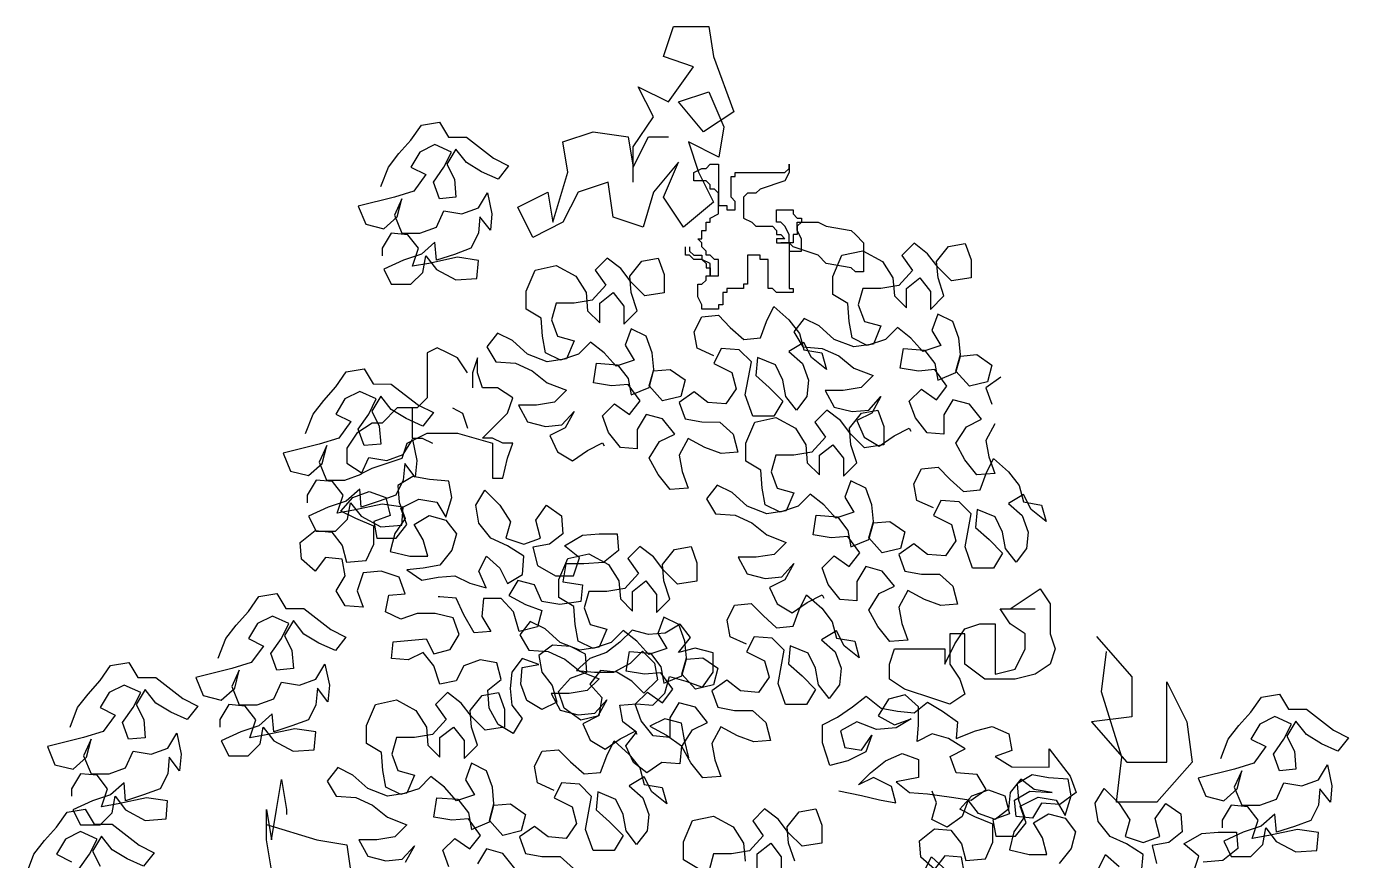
# Model space of a CAD drawing. Header units: millimetres. Extents: x 454 to 24074, y 929 to 15016.
# Drawn here: x 9138 to 10248, y 3326 to 4026 of the extents above; entities that cross this region are included whole.
import ezdxf

# ---------------------------------------------------------------- set-up
doc = ezdxf.new("R2010")
doc.units = ezdxf.units.MM
doc.layers.add('cadblocksdwg.com', color=255, linetype='Continuous')

# ---------------------------------------------------------------- blocks, each defined once
blk = doc.blocks.new('Trees side 018_cad-block.com')
at = {"color": 0}
for p, q in [((501.3, 5689), (481.5, 5669.2)), ((523.5, 5671.7), (501.3, 5689)), ((538.3, 5659.3), (558.1, 5684)), ((558.1, 5684), (585.3, 5688.9)), ((585.3, 5688.9), (595.2, 5661.7)), ((367.8, 5634.7), (382.6, 5669.3)), ((382.6, 5669.3), (417.2, 5676.7)), ((417.2, 5676.7), (449.3, 5659.4)), ((449.3, 5659.4), (466.6, 5632.2)), ((481.5, 5669.2), (498.8, 5644.5)), ((540.8, 5649.4), (523.5, 5671.7)), ((540.8, 5632.1), (538.3, 5659.3)), ((595.2, 5661.7), (595.1, 5632.1)), ((367.7, 5605.1), (367.8, 5634.7)), ((498.8, 5644.5), (476.5, 5619.8)), ((563, 5627.2), (540.8, 5649.4)), ((417.2, 5614.9), (409.7, 5587.8)), ((446.8, 5614.9), (417.2, 5614.9)), ((476.5, 5619.8), (446.8, 5614.9)), ((466.6, 5632.2), (469.1, 5602.5)), ((488.8, 5614.9), (511.1, 5632.1)), ((488.8, 5582.7), (488.8, 5614.9)), ((511.1, 5632.1), (528.4, 5609.9)), ((550.6, 5602.5), (540.8, 5632.1)), ((595.1, 5632.1), (563, 5627.2)), ((392.4, 5590.2), (367.7, 5605.1)), ((394.9, 5560.6), (392.4, 5590.2)), ((469.1, 5602.5), (488.8, 5582.7)), ((528.4, 5609.9), (528.4, 5580.2)), ((528.4, 5580.2), (550.6, 5602.5)), ((409.7, 5587.8), (419.6, 5560.6)), ((540.7, 5572.8), (530.8, 5545.6)), ((565.4, 5560.4), (540.7, 5572.8)), ((320.8, 5565.6), (303.4, 5543.4)), ((345.5, 5553.2), (320.8, 5565.6)), ((370.1, 5531), (345.5, 5553.2)), ((399.8, 5533.4), (394.9, 5560.6)), ((419.6, 5560.6), (446.8, 5553.1)), ((446.8, 5553.1), (434.4, 5523.5)), ((474, 5550.6), (454.2, 5530.9)), ((496.2, 5533.3), (474, 5550.6)), ((575.3, 5533.2), (565.4, 5560.4)), ((303.4, 5543.4), (318.2, 5518.6)), ((402.3, 5518.6), (370.1, 5531)), ((424.5, 5521), (399.8, 5533.4)), ((454.2, 5530.9), (424.5, 5521)), ((515.9, 5511), (496.2, 5533.3)), ((530.8, 5545.6), (545.6, 5520.9)), ((577.7, 5506), (575.3, 5533.2)), ((318.2, 5518.6), (350.4, 5516.1)), ((350.4, 5516.1), (377.5, 5503.8)), ((377.5, 5503.8), (402.2, 5484)), ((434.4, 5523.5), (402.3, 5518.6)), ((478.8, 5483.9), (483.8, 5516)), ((483.8, 5516), (518.4, 5513.5)), ((545.6, 5520.9), (515.9, 5511)), ((518.4, 5513.5), (535.7, 5491.3)), ((570.3, 5478.9), (577.7, 5506)), ((570.3, 5476.4), (577.7, 5503.6)), ((577.7, 5503.6), (604.9, 5506)), ((604.9, 5506), (629.6, 5488.7)), ((402.2, 5484), (434.3, 5471.6)), ((508.5, 5478.9), (478.8, 5483.9)), ((535.7, 5481.4), (508.5, 5478.9)), ((535.7, 5491.3), (540.6, 5464.1)), ((555.4, 5454.2), (535.7, 5481.4)), ((629.6, 5488.7), (622.2, 5461.5)), ((434.3, 5471.6), (414.6, 5451.8)), ((540.6, 5464.1), (570.3, 5476.4)), ((592.5, 5454.1), (570.3, 5478.9)), ((622.2, 5461.5), (592.5, 5454.1)), ((644.4, 5468.9), (619.7, 5451.6)), ((384.9, 5446.9), (355.2, 5446.9)), ((355.2, 5446.9), (370, 5419.7)), ((414.6, 5451.8), (384.9, 5446.9)), ((493.6, 5429.5), (513.4, 5449.3)), ((513.4, 5449.3), (538.1, 5431.9)), ((538.1, 5431.9), (555.4, 5454.2)), ((619.7, 5451.6), (629.5, 5424.5)), ((370, 5419.7), (399.7, 5412.3)), ((426.9, 5414.8), (446.7, 5437)), ((446.7, 5437), (431.8, 5409.8)), ((503.5, 5402.3), (493.6, 5429.5)), ((565.3, 5431.9), (550.4, 5407.2)), ((592.5, 5424.5), (565.3, 5431.9)), ((612.2, 5399.8), (592.5, 5424.5)), ((399.7, 5412.3), (426.9, 5414.8)), ((431.8, 5409.8), (407.1, 5397.5)), ((407.1, 5397.5), (419.4, 5370.3)), ((523.2, 5377.6), (503.5, 5402.3)), ((550.4, 5407.2), (550.4, 5375.1)), ((587.5, 5387.4), (612.2, 5399.8)), ((444.1, 5355.4), (468.9, 5372.7)), ((468.9, 5372.7), (493.6, 5385)), ((493.6, 5385), (496, 5380.1)), ((550.4, 5375.1), (523.2, 5377.6)), ((570.2, 5360.3), (587.5, 5387.4)), ((634.4, 5392.3), (619.6, 5365.1)), ((419.4, 5370.3), (444.1, 5355.4)), ((585, 5333.1), (570.2, 5360.3)), ((619.6, 5365.1), (624.5, 5338)), ((604.7, 5308.3), (585, 5333.1)), ((624.5, 5338), (634.4, 5310.8)), ((634.4, 5310.8), (604.7, 5308.3))]:
    blk.add_line(p, q, dxfattribs=at)
for points in [[(39.5, 5789.6), (39.5, 5847.4), (72.5, 5896.9), (47.7, 5946.4), (97.3, 5921.7), (138.7, 5979.4), (89.1, 5995.9), (105.6, 6045.5), (163.5, 6045.5), (171.7, 5995.9), (204.8, 5905.2), (155.2, 5872.2), (113.9, 5921.7), (163.5, 5938.2), (188.3, 5880.4), (180, 5830.9), (130.4, 5855.6), (146.9, 5806.1), (171.7, 5756.6), (122.1, 5715.4), (89.1, 5764.9), (113.9, 5822.6), (72.5, 5773.1), (56, 5715.4), (6.4, 5731.9), (-1.9, 5789.6), (-51.4, 5773.1), (-76.2, 5723.6), (-125.8, 5698.8), (-150.6, 5748.4), (-101, 5773.1), (-92.8, 5723.6), (-68, 5806.1), (-76.2, 5855.6), (-26.6, 5872.2), (31.2, 5863.9), (39.5, 5814.4), (64.3, 5863.9), (97.3, 5863.9)], [(-375.8, 5782.2), (-363.4, 5814.4), (-346.1, 5836.6), (-326.3, 5858.8), (-309, 5883.5), (-279.3, 5888.4), (-264.5, 5863.7), (-234.9, 5863.7), (-190.4, 5829), (-165.7, 5816.6), (-183, 5794.4), (-210.2, 5806.8), (-234.9, 5821.7), (-252.2, 5843.9), (-267, 5819.2), (-254.7, 5794.5), (-252.2, 5764.8), (-279.4, 5762.4), (-289.3, 5789.6), (-272, 5814.3), (-259.6, 5839), (-286.8, 5851.4), (-311.5, 5839), (-326.3, 5814.3), (-301.6, 5801.9), (-321.4, 5774.8), (-353.6, 5764.9), (-412.9, 5750.1), (-400.6, 5720.5), (-370.9, 5713), (-348.7, 5732.8), (-341.2, 5762.4), (-353.6, 5735.3), (-341.3, 5705.6), (-311.6, 5705.6), (-284.4, 5715.4), (-272, 5742.6), (-242.4, 5737.6), (-215.2, 5747.5), (-200.3, 5772.2), (-193, 5737.6), (-195.5, 5710.4), (-212.7, 5732.7), (-215.2, 5705.5), (-227.6, 5680.8), (-254.8, 5670.9), (-284.5, 5661.1), (-286.9, 5690.7), (-309.2, 5671), (-338.8, 5661.1), (-371, 5646.3), (-358.6, 5621.6), (-326.5, 5621.6), (-306.7, 5641.3), (-301.8, 5668.5), (-284.5, 5646.2), (-252.4, 5628.9), (-217.8, 5631.4), (-215.3, 5661), (-249.9, 5666), (-296.8, 5656.1), (-324, 5651.2), (-314.1, 5680.9), (-331.4, 5703.1), (-358.6, 5705.6), (-373.4, 5680.9), (-373.4, 5668.6)], [(132.1, 5683), (132.1, 5676.2), (138.9, 5669.4), (152.5, 5669.4), (152.5, 5662.6), (159.4, 5655.8), (159.4, 5648.9), (166.2, 5648.9), (166.2, 5635.3), (179.8, 5635.3), (179.8, 5662.6), (173, 5662.6), (166.2, 5669.4), (159.4, 5669.4), (159.4, 5676.2), (152.5, 5683), (152.5, 5689.8), (145.7, 5696.6), (152.5, 5696.6), (152.5, 5710.2), (159.4, 5710.2), (159.4, 5723.8), (166.2, 5723.8), (166.2, 5730.6), (179.8, 5737.4), (179.8, 5771.5), (173, 5778.3), (166.2, 5778.3), (166.2, 5785.1), (159.4, 5791.9), (138.9, 5791.9), (138.9, 5805.5), (152.5, 5812.3), (159.4, 5812.3), (166.2, 5819.1), (179.8, 5819.1), (179.8, 5751), (193.4, 5751), (193.4, 5744.2), (207.1, 5744.2), (207.1, 5757.8), (200.3, 5764.7), (200.3, 5798.7), (207.1, 5798.7), (207.1, 5805.5), (288.9, 5805.5), (295.7, 5812.3), (295.7, 5819.1), (295.7, 5805.5), (288.9, 5791.9), (248, 5778.3), (241.2, 5771.5), (227.5, 5771.5), (220.7, 5764.7), (220.7, 5730.6), (234.3, 5723.8), (241.2, 5717), (268.4, 5717), (275.2, 5710.2), (275.2, 5703.4), (282.1, 5703.4), (288.9, 5696.6), (275.2, 5696.6), (275.2, 5689.8), (295.7, 5689.8), (295.7, 5703.4), (288.9, 5717), (282.1, 5723.8), (275.2, 5723.8), (275.2, 5744.2), (302.5, 5744.2), (302.5, 5737.4), (309.3, 5730.6), (316.1, 5730.6), (316.1, 5723.8), (309.3, 5717), (309.3, 5703.4), (302.5, 5703.4), (302.5, 5689.8), (282.1, 5689.8), (295.7, 5689.8), (295.7, 5676.2), (316.1, 5676.2), (316.1, 5696.6), (309.3, 5710.2), (309.3, 5723.8), (343.4, 5723.8), (357, 5717), (397.9, 5710.2), (404.8, 5703.4), (418.4, 5689.8), (418.4, 5642.1), (404.8, 5642.1), (397.9, 5648.9), (357, 5655.8), (343.4, 5669.4), (302.5, 5683), (295.7, 5689.8), (295.7, 5614.9), (302.5, 5614.9), (302.5, 5608.1), (275.2, 5608.1), (268.4, 5614.9), (261.6, 5614.9), (261.6, 5662.6), (248, 5662.6), (248, 5669.4), (227.5, 5669.4), (227.5, 5621.7), (220.7, 5621.7), (220.7, 5614.9), (193.4, 5614.9), (193.4, 5608.1), (186.6, 5608.1), (186.6, 5587.7), (179.8, 5587.7), (179.8, 5580.9), (152.5, 5580.9), (152.5, 5587.7), (145.7, 5601.3), (145.7, 5621.7), (152.5, 5621.7), (159.4, 5628.5), (159.4, 5635.3), (166.2, 5635.3), (166.2, 5655.8), (152.5, 5662.6), (138.9, 5662.6), (132.1, 5669.4), (125.3, 5669.4), (125.3, 5683)], [(171.9, 5504), (144.7, 5516.4), (139.8, 5543.5), (152.2, 5568.2), (179.4, 5570.7), (199.1, 5550.9), (221.4, 5531.1), (248.6, 5533.6), (258.5, 5560.7), (270.8, 5585.4), (295.5, 5563.2), (312.8, 5540.9), (320.2, 5513.7), (349.9, 5508.8), (357.2, 5481.6), (332.5, 5501.4), (320.2, 5526.1), (295.5, 5511.3), (317.7, 5491.5), (327.6, 5464.3), (325.1, 5437.1), (307.8, 5414.9), (290.5, 5437.1), (285.6, 5464.3), (273.2, 5489.1), (243.6, 5501.4), (241.1, 5471.8), (263.3, 5452), (285.5, 5429.7), (270.7, 5405), (236.1, 5405.1), (223.8, 5439.7), (233.7, 5494), (213.9, 5513.8), (184.3, 5516.3), (171.9, 5491.6), (201.5, 5476.8), (208.9, 5449.6), (191.6, 5424.9), (162, 5427.4), (139.7, 5444.7), (115, 5427.4), (124.9, 5400.2), (152.1, 5395.3), (181.7, 5395.2), (203.9, 5375.4), (211.3, 5345.8), (184.1, 5343.3), (157, 5353.2), (129.8, 5368.1), (114.9, 5340.9), (119.8, 5313.7), (129.7, 5286.5), (100.1, 5284.1), (80.3, 5308.8), (65.5, 5336), (82.8, 5363.2), (107.6, 5375.5), (87.8, 5400.3), (60.6, 5407.7), (45.8, 5383), (45.7, 5350.9), (18.6, 5353.4), (-1.2, 5378.1), (-11, 5405.3), (8.7, 5425), (33.4, 5407.7), (50.8, 5429.9), (31, 5457.1), (3.8, 5454.7), (-25.8, 5459.7), (-20.8, 5491.8), (13.7, 5489.3), (31, 5467), (35.9, 5439.8), (65.6, 5452.2), (73, 5479.3), (100.2, 5481.8), (124.9, 5464.5), (117.5, 5437.3), (87.8, 5429.9), (65.6, 5454.6), (73.1, 5481.8), (70.6, 5509), (60.7, 5536.2), (36, 5548.6), (26.1, 5521.4), (40.9, 5496.7), (11.3, 5486.8), (-8.5, 5509.1), (-30.7, 5526.4), (-50.5, 5506.6), (-80.2, 5496.8), (-104.9, 5509.2), (-109.8, 5536.4), (-112.2, 5566), (-136.9, 5580.9), (-136.9, 5610.5), (-122, 5645.1), (-87.4, 5652.5), (-55.3, 5635.2), (-38, 5608), (-35.6, 5578.3), (-15.8, 5558.5), (-15.8, 5590.6), (6.4, 5607.9), (23.7, 5585.7), (23.7, 5556), (46, 5578.2), (36.1, 5607.9), (33.7, 5635.1), (53.4, 5659.8), (80.6, 5664.7), (90.5, 5637.5), (90.5, 5607.8), (58.3, 5602.9), (36.1, 5625.2), (18.8, 5647.4), (-3.4, 5664.8), (-23.2, 5645), (-5.9, 5620.3), (-28.2, 5595.6), (-57.8, 5590.7), (-87.5, 5590.7), (-94.9, 5563.5), (-85.1, 5536.3), (-57.9, 5528.9), (-70.3, 5499.3), (-102.4, 5494.3), (-134.5, 5506.7), (-159.2, 5529), (-183.9, 5541.4), (-201.2, 5519.1), (-186.4, 5494.4), (-154.3, 5491.9), (-127.1, 5479.5), (-102.4, 5459.7), (-70.3, 5447.4), (-90.1, 5427.6), (-119.8, 5422.7), (-149.4, 5422.7), (-134.6, 5395.5), (-105, 5388.1), (-77.8, 5390.5), (-58, 5412.7), (-72.8, 5385.6), (-97.6, 5373.2), (-85.2, 5346), (-60.5, 5331.2), (-35.8, 5348.5), (-11.1, 5360.8), (-8.6, 5355.9)], [(-233.3, 5476), (-249.8, 5500.8), (-266.3, 5509), (-282.9, 5517.3), (-299.4, 5509), (-299.4, 5434.8), (-315.9, 5418.3), (-349, 5418.3), (-373.8, 5393.5), (-390.3, 5393.5), (-415.1, 5377), (-431.6, 5352.2), (-431.6, 5327.5), (-406.8, 5311), (-390.3, 5319.2), (-340.7, 5335.7), (-332.5, 5360.5), (-315.9, 5368.7), (-299.4, 5377), (-249.8, 5377), (-192, 5360.5), (-192, 5302.7), (-175.4, 5302.7), (-167.2, 5335.7), (-158.9, 5360.5), (-175.4, 5360.5), (-192, 5368.7), (-208.5, 5368.7), (-192, 5385.2), (-167.2, 5410), (-158.9, 5434.8), (-183.7, 5451.3), (-208.5, 5451.3), (-216.7, 5476), (-216.7, 5500.8), (-225, 5476), (-225, 5451.3)], [(-499.5, 5376.3), (-487.1, 5408.4), (-469.8, 5430.7), (-450, 5452.9), (-432.7, 5477.6), (-403, 5482.5), (-388.2, 5457.8), (-358.6, 5457.7), (-314.1, 5423.1), (-289.4, 5410.7), (-306.7, 5388.5), (-333.9, 5400.9), (-358.6, 5415.7), (-375.9, 5438), (-390.7, 5413.3), (-378.4, 5388.6), (-375.9, 5358.9), (-403.1, 5356.5), (-413, 5383.7), (-395.7, 5408.4), (-383.3, 5433.1), (-410.5, 5445.4), (-435.2, 5433.1), (-450, 5408.4), (-425.3, 5396), (-445.1, 5368.9), (-477.3, 5359), (-536.6, 5344.2), (-524.3, 5314.6), (-494.6, 5307.1), (-472.4, 5326.9), (-464.9, 5356.5), (-477.3, 5329.4), (-465, 5299.7), (-435.3, 5299.7), (-408.1, 5309.5), (-395.7, 5336.7), (-366.1, 5331.7), (-338.9, 5341.6), (-324, 5366.3), (-316.7, 5331.7), (-319.2, 5304.5), (-336.4, 5326.8), (-338.9, 5299.6), (-351.3, 5274.9), (-378.5, 5265), (-408.2, 5255.2), (-410.6, 5284.8), (-432.9, 5265.1), (-462.5, 5255.2), (-494.7, 5240.4), (-482.3, 5215.7), (-450.2, 5215.6), (-430.4, 5235.4), (-425.5, 5262.6), (-408.2, 5240.3), (-376.1, 5223), (-341.5, 5225.4), (-339, 5255.1), (-373.6, 5260.1), (-420.5, 5250.2), (-447.7, 5245.3), (-437.8, 5274.9), (-455.1, 5297.2), (-482.3, 5299.7), (-497.1, 5275), (-497.1, 5262.6)], [(-324.2, 5418.3), (-324.2, 5368.7), (-307.7, 5368.7), (-291.1, 5360.5)], [(-258.1, 5418.3), (-241.5, 5410), (-233.3, 5385.2)], [(533.3, 5254.1), (506.2, 5266.4), (501.2, 5293.6), (513.6, 5318.3), (540.8, 5320.8), (560.6, 5301), (582.8, 5281.2), (610, 5283.6), (619.9, 5310.8), (632.3, 5335.5), (656.9, 5313.3), (674.2, 5291), (681.6, 5263.8), (711.3, 5258.8), (718.7, 5231.6), (694, 5251.4), (681.6, 5276.2), (656.9, 5261.4), (679.1, 5241.6), (689, 5214.4), (686.5, 5187.2), (669.2, 5165), (651.9, 5187.2), (647, 5214.4), (634.6, 5239.1), (605, 5251.5), (602.5, 5221.9), (624.7, 5202.1), (646.9, 5179.8), (632.1, 5155.1), (597.5, 5155.1), (585.2, 5189.8), (595.1, 5244.1), (575.4, 5263.9), (545.7, 5266.4), (533.3, 5241.7), (563, 5226.8), (570.3, 5199.7), (553, 5175), (523.4, 5177.5), (501.2, 5194.8), (476.4, 5177.5), (486.3, 5150.3), (513.5, 5145.3), (543.1, 5145.3), (565.3, 5125.5), (572.7, 5095.9), (545.5, 5093.4), (518.4, 5103.3), (491.2, 5118.2), (476.3, 5091), (481.3, 5063.8), (491.1, 5036.6), (461.5, 5034.2), (441.7, 5058.9), (426.9, 5086.1), (444.2, 5113.3), (469, 5125.6), (449.2, 5150.3), (422, 5157.8), (407.2, 5133.1), (407.2, 5101), (380, 5103.5), (360.2, 5128.2), (350.4, 5155.4), (370.2, 5175.1), (394.9, 5157.8), (412.2, 5180), (392.4, 5207.2), (365.2, 5204.8), (335.6, 5209.8), (340.6, 5241.9), (375.2, 5239.4), (392.4, 5217.1), (397.4, 5189.9), (427, 5202.3), (434.5, 5229.4), (461.6, 5231.9), (486.3, 5214.6), (478.9, 5187.4), (449.2, 5180), (427, 5204.7), (434.5, 5231.9), (432, 5259.1), (422.2, 5286.3), (397.5, 5298.7), (387.5, 5271.5), (402.3, 5246.8), (372.7, 5236.9), (352.9, 5259.2), (330.7, 5276.5), (310.9, 5256.7), (281.3, 5246.9), (256.6, 5259.3), (251.6, 5286.4), (249.2, 5316.1), (224.5, 5330.9), (224.5, 5360.6), (239.4, 5395.2), (274, 5402.6), (306.1, 5385.2), (323.4, 5358), (325.8, 5328.4), (345.6, 5308.6), (345.6, 5340.7), (367.9, 5358), (385.1, 5335.7), (385.1, 5306.1), (407.4, 5328.3), (397.5, 5358), (395.1, 5385.2), (414.9, 5409.9), (442, 5414.8), (451.9, 5387.6), (451.9, 5357.9), (419.7, 5353), (397.5, 5375.3), (380.2, 5397.5), (358, 5414.8), (338.2, 5395.1), (355.5, 5370.4), (333.2, 5345.7), (303.6, 5340.8), (273.9, 5340.8), (266.5, 5313.6), (276.4, 5286.4), (303.5, 5279), (291.1, 5249.3), (259, 5244.4), (226.9, 5256.8), (202.2, 5279.1), (177.5, 5291.5), (160.2, 5269.2), (175, 5244.5), (207.1, 5242), (234.3, 5229.6), (259, 5209.8), (291.1, 5197.4), (271.3, 5177.7), (241.7, 5172.8), (212, 5172.8), (226.8, 5145.6), (256.4, 5138.2), (283.6, 5140.6), (303.4, 5162.8), (288.6, 5135.7), (263.8, 5123.3), (276.2, 5096.1), (300.9, 5081.3), (325.6, 5098.6), (350.3, 5110.9), (352.8, 5105.9)], [(131.1, 4843.1), (123.7, 4872.7), (118.8, 4899.9), (91.6, 4907.4), (66.9, 4895), (94, 4880.2), (118.7, 4862.9), (116.2, 4833.2), (86.6, 4835.7), (61.9, 4818.4), (39.6, 4835.7), (27.3, 4862.9), (44.6, 4885.2), (22.4, 4902.5), (17.5, 4929.7), (44.7, 4932.1), (71.8, 4929.6), (91.6, 4949.4), (99.1, 4976.6), (126.2, 4969.1), (153.4, 4959.2), (170.7, 4983.9), (170.8, 5016), (141.1, 5023.5), (113.9, 5016.1), (133.7, 5040.8), (116.4, 5063), (91.7, 5048.2), (64.5, 5045.8), (37.4, 5053.2), (17.6, 5033.5), (-4.7, 5016.2), (-31.9, 5006.3), (-54.1, 4986.6), (-24.5, 4984.1), (7.6, 4984), (34.8, 4998.9), (54.6, 5018.6), (74.4, 4998.8), (79.3, 4971.6), (57, 4949.4), (37.3, 4969.2), (12.6, 4984), (-14.6, 4986.5), (-31.9, 4964.3), (-12.2, 4942.1), (-17.1, 4912.4), (-46.8, 4905), (-74, 4924.8), (-83.8, 4952), (-64, 4974.2), (-36.8, 4984.1), (-39.3, 5013.7), (-64, 5026.1), (-93.6, 5028.6), (-115.9, 5011.3), (-111, 4984.2), (-93.7, 4961.9), (-86.3, 4934.7), (-111, 4922.4), (-135.7, 4937.2), (-145.6, 4964.4), (-143.1, 4991.6), (-115.9, 4996.5), (-143.1, 5006.4), (-160.4, 4984.2), (-162.9, 4957), (-160.5, 4929.8), (-143.2, 4907.6), (-158, 4882.9), (-182.7, 4897.7), (-197.5, 4924.9), (-200, 4954.6), (-177.7, 4971.9), (-185.1, 4999.1), (-212.3, 5004), (-239.5, 4994.2), (-251.8, 4969.5), (-279, 4964.5), (-288.9, 4994.2), (-306.2, 5016.5), (-330.9, 5004.1), (-358.1, 5006.6), (-355.6, 5033.8), (-301.2, 5038.7), (-288.9, 5014), (-261.7, 5021.4), (-246.8, 5046.1), (-256.7, 5073.3), (-286.3, 5080.7), (-316, 5080.7), (-343.2, 5070.9), (-367.9, 5083.2), (-362.9, 5110.4), (-335.7, 5112.9), (-345.6, 5140.1), (-375.2, 5150), (-404.9, 5147.5), (-414.8, 5117.9), (-405, 5090.7), (-434.6, 5093.2), (-449.4, 5117.9), (-434.6, 5142.6), (-439.5, 5169.8), (-466.7, 5172.3), (-484, 5150.1), (-506.2, 5169.9), (-508.6, 5197), (-483.9, 5216.8), (-456.7, 5214.3), (-439.5, 5192), (-432.1, 5164.9), (-399.9, 5167.3), (-387.6, 5194.5), (-387.5, 5224.1), (-417.2, 5236.5), (-441.9, 5248.9), (-422.1, 5271.1), (-394.9, 5281), (-367.7, 5271.1), (-360.3, 5241.4), (-387.5, 5231.5), (-382.6, 5204.3), (-350.5, 5204.3), (-333.2, 5226.5), (-343, 5253.7), (-313.4, 5268.5), (-283.7, 5263.6), (-268.9, 5238.8), (-259, 5271), (-263.9, 5298.1), (-296, 5300.6), (-323.2, 5305.6), (-347.9, 5290.8), (-345.5, 5263.6), (-335.6, 5236.4), (-352.9, 5211.7), (-360.4, 5182.1), (-328.3, 5174.6), (-298.6, 5174.6), (-306, 5201.8), (-320.8, 5226.5), (-296.1, 5241.3), (-268.9, 5233.9), (-251.6, 5211.6), (-259.1, 5184.5), (-278.9, 5159.8), (-306, 5154.9), (-333.2, 5152.4), (-308.5, 5135.1), (-281.3, 5140), (-254.2, 5142.4), (-229.5, 5130.1), (-202.3, 5122.6), (-214.6, 5149.8), (-202.2, 5174.5), (-180, 5154.7), (-167.7, 5130), (-143, 5144.8), (-140.5, 5174.5), (-167.6, 5191.8), (-194.8, 5204.2), (-214.5, 5228.9), (-219.5, 5258.6), (-204.6, 5283.3), (-179.9, 5258.5), (-162.6, 5231.3), (-170.1, 5204.2), (-140.4, 5194.2), (-113.2, 5204.1), (-120.6, 5233.8), (-103.3, 5258.5), (-78.6, 5241.1), (-76.2, 5211.5), (-98.4, 5194.2), (-125.6, 5189.3), (-118.2, 5159.6), (-88.6, 5142.3), (-58.9, 5142.3), (-49, 5171.9), (-73.7, 5191.7), (-44, 5209), (-16.9, 5211.4), (12.8, 5211.4), (15.2, 5184.2), (-9.5, 5164.5), (-41.6, 5162), (-71.3, 5162), (-76.2, 5132.4), (-44.1, 5127.4), (-46.6, 5100.2), (-81.2, 5095.3), (-110.9, 5100.3), (-123.2, 5127.5), (-150.4, 5134.9), (-165.2, 5110.2), (-138.1, 5095.4), (-110.9, 5085.5), (-118.3, 5058.3), (-148, 5050.9), (-157.8, 5083), (-177.6, 5105.3), (-207.2, 5105.3), (-209.7, 5075.7), (-194.9, 5051), (-222.1, 5048.5), (-239.4, 5078.2), (-251.7, 5105.4), (-278.9, 5107.9), (-281.4, 5107.9)], [(225.7, 5029.9), (198.6, 5042.3), (193.7, 5069.5), (206, 5094.2), (233.2, 5096.7), (253, 5076.9), (275.2, 5057.1), (302.4, 5059.5), (312.3, 5086.7), (324.7, 5111.4), (349.4, 5089.1), (366.6, 5066.9), (374, 5039.7), (403.7, 5034.7), (411.1, 5007.5), (386.4, 5027.3), (374, 5052.1), (349.3, 5037.2), (371.5, 5017.5), (381.4, 4990.3), (378.9, 4963.1), (361.6, 4940.9), (344.3, 4963.1), (339.4, 4990.3), (327.1, 5015), (297.4, 5027.4), (294.9, 4997.8), (317.1, 4978), (339.4, 4955.7), (324.5, 4931), (289.9, 4931), (277.6, 4965.6), (287.5, 5020), (267.8, 5039.8), (238.1, 5042.3), (225.7, 5017.6), (255.4, 5002.7), (262.8, 4975.5), (245.4, 4950.8), (215.8, 4953.3), (193.6, 4970.7), (168.8, 4953.4), (178.7, 4926.2), (205.9, 4921.2), (235.5, 4921.2), (257.8, 4901.4), (265.1, 4871.8), (238, 4869.3), (210.8, 4879.2), (183.6, 4894.1), (168.8, 4866.9), (173.7, 4839.7), (183.5, 4812.5), (153.9, 4810.1), (134.1, 4834.8), (119.3, 4862), (136.7, 4889.2), (161.4, 4901.5), (141.6, 4926.2), (114.5, 4933.7), (99.6, 4909), (99.6, 4876.8), (72.4, 4879.3), (52.6, 4904.1), (42.8, 4931.3), (62.6, 4951), (87.3, 4933.7), (104.6, 4955.9), (84.8, 4983.1), (57.7, 4980.7), (28, 4985.6), (33, 5017.8), (67.6, 5015.3), (84.9, 4993), (89.8, 4965.8), (119.4, 4978.1), (126.9, 5005.3), (154.1, 5007.8), (178.8, 4990.4), (171.3, 4963.3), (141.7, 4955.9), (119.4, 4980.6), (126.9, 5007.8), (124.4, 5035), (114.6, 5062.2), (89.9, 5074.6), (80, 5047.4), (94.8, 5022.7), (65.1, 5012.8), (45.4, 5035.1), (23.1, 5052.4), (3.3, 5032.6), (-26.3, 5022.8), (-51, 5035.1), (-55.9, 5062.3), (-58.4, 5092), (-83.1, 5106.8), (-83.1, 5136.5), (-68.2, 5171.1), (-33.6, 5178.5), (-1.5, 5161.1), (15.8, 5133.9), (18.2, 5104.3), (38, 5084.5), (38, 5116.6), (60.3, 5133.9), (77.5, 5111.6), (77.5, 5082), (99.8, 5104.2), (89.9, 5133.9), (87.5, 5161), (107.3, 5185.7), (134.5, 5190.7), (144.3, 5163.5), (144.3, 5133.8), (112.2, 5128.9), (89.9, 5151.2), (72.7, 5173.4), (50.4, 5190.7), (30.6, 5171), (47.9, 5146.3), (25.7, 5121.6), (-4, 5116.6), (-33.7, 5116.7), (-41.1, 5089.5), (-31.2, 5062.3), (-4.1, 5054.9), (-16.4, 5025.2), (-48.6, 5020.3), (-80.7, 5032.7), (-105.4, 5055), (-130.1, 5067.3), (-147.4, 5045.1), (-132.6, 5020.4), (-100.5, 5017.9), (-73.3, 5005.5), (-48.6, 4985.7), (-16.5, 4973.3), (-36.3, 4953.6), (-65.9, 4948.7), (-95.6, 4948.7), (-80.8, 4921.5), (-51.1, 4914.1), (-24, 4916.5), (-4.2, 4938.7), (-19, 4911.6), (-43.7, 4899.2), (-31.4, 4872), (-6.7, 4857.2), (18, 4874.4), (42.7, 4886.8), (45.2, 4881.8)], [(-643.3, 5007.2), (-630.9, 5039.3), (-613.6, 5061.5), (-593.8, 5083.7), (-576.5, 5108.4), (-546.8, 5113.4), (-532, 5088.6), (-502.4, 5088.6), (-457.9, 5054), (-433.2, 5041.6), (-450.5, 5019.4), (-477.7, 5031.7), (-502.4, 5046.6), (-519.7, 5068.8), (-534.5, 5044.2), (-522.2, 5019.4), (-519.7, 4989.8), (-546.9, 4987.3), (-556.8, 5014.5), (-539.5, 5039.2), (-527.1, 5063.9), (-554.3, 5076.3), (-579, 5064), (-593.8, 5039.3), (-569.1, 5026.9), (-588.9, 4999.7), (-621.1, 4989.9), (-680.4, 4975.1), (-668.1, 4945.4), (-638.4, 4938), (-616.2, 4957.7), (-608.7, 4987.4), (-621.1, 4960.2), (-608.8, 4930.5), (-579.1, 4930.5), (-551.9, 4940.4), (-539.5, 4967.5), (-509.9, 4962.6), (-482.7, 4972.4), (-467.8, 4997.1), (-460.5, 4962.5), (-463, 4935.4), (-480.2, 4957.6), (-482.7, 4930.4), (-495.1, 4905.7), (-522.3, 4895.9), (-552, 4886), (-554.4, 4915.7), (-576.7, 4895.9), (-606.3, 4886.1), (-638.5, 4871.3), (-626.1, 4846.5), (-594, 4846.5), (-574.2, 4866.3), (-569.3, 4893.4), (-552, 4871.2), (-519.9, 4853.9), (-485.3, 4856.3), (-482.8, 4885.9), (-517.4, 4890.9), (-564.3, 4881.1), (-591.5, 4876.2), (-581.6, 4905.8), (-598.9, 4928.1), (-626.1, 4930.6), (-640.9, 4905.9), (-640.9, 4893.5)], [(659.4, 5088.1), (684.2, 5104.7), (709, 5121.2), (725.5, 5096.4), (725.5, 5046.9), (733.8, 5022.1), (725.5, 4997.4), (700.7, 4980.9), (667.6, 4972.6), (618, 4972.6), (585, 4997.4), (585, 5046.9), (560.2, 5046.9), (560.2, 4997.4), (576.7, 4972.6), (585, 4947.9), (560.2, 4931.3), (535.4, 4939.6), (485.8, 4956.1), (461, 4972.6), (461, 4997.4), (469.3, 5022.1), (551.9, 5022.1), (551.9, 4997.4), (568.5, 5030.4), (585, 5055.1), (609.8, 5063.4), (634.6, 5063.4), (634.6, 4980.9), (667.6, 4989.1), (684.2, 5022.1), (684.2, 5046.9), (659.4, 5063.4), (642.8, 5088.1), (700.7, 5088.1)], [(801.7, 5042.5), (859.5, 4976.5), (859.5, 4910.4), (793.4, 4902.2), (851.3, 4836.2), (917.4, 4836.2), (917.4, 4968.2), (950.4, 4902.2), (958.7, 4836.2), (900.9, 4770.1), (834.7, 4770.1), (843, 4844.4), (809.9, 4951.7), (818.2, 5017.7)], [(-887.1, 4893.7), (-874.7, 4925.8), (-857.4, 4948), (-837.6, 4970.3), (-820.3, 4995), (-790.6, 4999.9), (-775.8, 4975.2), (-746.2, 4975.1), (-701.7, 4940.5), (-677, 4928.1), (-694.3, 4905.9), (-721.5, 4918.3), (-746.2, 4933.1), (-763.5, 4955.4), (-778.3, 4930.7), (-766, 4905.9), (-763.6, 4876.3), (-790.7, 4873.8), (-800.6, 4901), (-783.3, 4925.7), (-770.9, 4950.4), (-798.1, 4962.8), (-822.8, 4950.5), (-837.6, 4925.8), (-812.9, 4913.4), (-832.7, 4886.2), (-864.9, 4876.4), (-924.2, 4861.6), (-911.9, 4831.9), (-882.2, 4824.5), (-860, 4844.3), (-852.5, 4873.9), (-864.9, 4846.7), (-852.6, 4817.1), (-822.9, 4817), (-795.7, 4826.9), (-783.3, 4854.1), (-753.7, 4849.1), (-726.5, 4859), (-711.7, 4883.7), (-704.3, 4849.1), (-706.8, 4821.9), (-724, 4844.1), (-726.5, 4816.9), (-738.9, 4792.2), (-766.1, 4782.4), (-795.8, 4772.5), (-798.2, 4802.2), (-820.5, 4782.4), (-850.1, 4772.6), (-882.3, 4757.8), (-869.9, 4733.1), (-837.8, 4733), (-818, 4752.8), (-813.1, 4780), (-795.8, 4757.7), (-763.7, 4740.4), (-729.1, 4742.8), (-726.6, 4772.5), (-761.2, 4777.4), (-808.1, 4767.6), (-835.3, 4762.7), (-825.4, 4792.3), (-842.7, 4814.6), (-869.9, 4817.1), (-884.7, 4792.4), (-884.7, 4780)], [(-90.8, 4789.7), (-118, 4802.1), (-122.9, 4829.3), (-110.5, 4854), (-83.3, 4856.5), (-63.6, 4836.7), (-41.3, 4816.9), (-14.2, 4819.3), (-4.2, 4846.5), (8.1, 4871.2), (32.8, 4848.9), (50.1, 4826.7), (57.5, 4799.5), (87.1, 4794.5), (94.5, 4767.3), (69.8, 4787.1), (57.5, 4811.8), (32.8, 4797), (55, 4777.3), (64.9, 4750.1), (62.4, 4722.9), (45, 4700.7), (27.8, 4722.9), (22.8, 4750.1), (10.5, 4774.8), (-19.1, 4787.2), (-21.6, 4757.6), (0.6, 4737.8), (22.8, 4715.5), (8, 4690.8), (-26.6, 4690.8), (-39, 4725.4), (-29, 4779.8), (-48.8, 4799.6), (-78.4, 4802.1), (-90.8, 4777.4), (-61.2, 4762.5), (-53.8, 4735.3), (-71.1, 4710.6), (-100.7, 4713.1), (-123, 4730.5), (-147.7, 4713.2), (-137.8, 4686), (-110.7, 4681), (-81, 4681), (-58.8, 4661.2)], [(-155.2, 4661.3), (-174.9, 4686), (-202.1, 4693.5), (-216.9, 4668.8)], [(-263.9, 4663.9), (-273.8, 4691.1), (-254, 4710.8), (-229.3, 4693.5), (-211.9, 4715.7), (-231.7, 4742.9), (-258.9, 4740.5), (-288.5, 4745.4), (-283.6, 4777.6), (-249, 4775.1), (-231.7, 4752.8), (-226.8, 4725.6), (-197.1, 4737.9), (-189.7, 4765.1), (-162.5, 4767.6), (-137.8, 4750.2), (-145.2, 4723.1), (-174.9, 4715.7), (-197.1, 4740.4), (-189.7, 4767.6), (-192.1, 4794.8), (-202, 4822), (-226.7, 4834.4), (-236.6, 4807.2), (-221.8, 4782.4), (-251.4, 4772.6), (-271.2, 4794.9), (-293.4, 4812.2), (-313.2, 4792.4), (-342.9, 4782.6), (-367.6, 4794.9), (-372.5, 4822.1), (-374.9, 4851.8), (-399.6, 4866.6), (-399.6, 4896.3), (-384.7, 4930.9), (-350.1, 4938.3), (-318, 4920.9), (-300.8, 4893.7), (-298.3, 4864.1), (-278.6, 4844.3), (-278.5, 4876.4), (-256.3, 4893.7), (-239, 4871.4), (-239, 4841.8), (-216.8, 4864), (-226.6, 4893.7), (-229.1, 4920.8), (-209.3, 4945.5), (-182.1, 4950.5), (-172.2, 4923.3), (-172.2, 4893.6), (-204.4, 4888.7), (-226.6, 4911), (-243.9, 4933.2), (-266.1, 4950.5), (-285.9, 4930.8), (-268.6, 4906.1), (-290.9, 4881.4), (-320.5, 4876.4), (-350.2, 4876.5), (-357.6, 4849.3), (-347.8, 4822.1), (-320.6, 4814.7), (-333, 4785), (-365.1, 4780.1), (-397.2, 4792.5), (-421.9, 4814.8), (-446.6, 4827.1), (-463.9, 4804.9), (-449.1, 4780.2), (-417, 4777.7), (-389.8, 4765.3), (-365.1, 4745.5), (-333, 4733.1), (-352.8, 4713.4), (-382.5, 4708.5), (-412.1, 4708.5), (-397.3, 4681.3), (-367.7, 4673.8), (-340.5, 4676.3), (-320.7, 4698.5), (-335.6, 4671.3)], [(377.7, 4788.8), (414.8, 4781.3), (444.4, 4773.9), (471.6, 4768.9), (464.2, 4796.1), (434.6, 4811), (409.9, 4798.6), (429.7, 4818.4), (454.4, 4838.1), (481.6, 4850.5), (508.8, 4840.6), (508.7, 4810.9), (471.7, 4803.5), (493.9, 4786.2), (523.5, 4783.7), (563.1, 4778.7), (595.2, 4773.8), (619.9, 4791), (605.1, 4815.8), (570.5, 4818.3), (560.7, 4845.5), (585.4, 4857.8), (558.2, 4875.1), (531, 4882.5), (506.3, 4870.2), (508.8, 4897.4), (508.8, 4927), (486.6, 4946.8), (459.4, 4939.4), (442.1, 4912.3), (469.3, 4897.4), (496.5, 4907.3), (471.7, 4892.5), (439.6, 4890), (407.5, 4902.4), (380.3, 4887.6), (387.7, 4860.4), (414.9, 4855.5), (432.2, 4880.2), (422.3, 4853), (392.6, 4838.2), (363, 4830.8), (350.6, 4867.9), (350.7, 4897.5), (375.4, 4909.9), (400.1, 4927.1), (422.4, 4944.4), (447.1, 4924.6), (474.2, 4919.7), (501.4, 4917.2), (523.7, 4934.4), (548.4, 4919.6), (573.1, 4902.3), (570.6, 4875.1), (602.7, 4887.4), (629.9, 4894.8), (657.1, 4882.4), (662, 4855.2), (634.8, 4845.4), (662, 4828.1), (723.7, 4828), (723.8, 4857.7), (758.3, 4813.1), (768.2, 4786), (741, 4766.2), (711.3, 4768.7), (696.5, 4744), (669.3, 4746.5), (666.9, 4773.7), (691.6, 4788.5), (728.7, 4786), (699, 4791), (676.8, 4808.3), (659.5, 4786.1), (657, 4758.9), (634.7, 4741.6), (607.5, 4751.5), (590.3, 4773.8), (580.3, 4746.6), (555.6, 4729.3), (530.9, 4741.7), (538.4, 4768.9), (531, 4788.6)], [(1006, 4841.9), (1018.4, 4874), (1035.7, 4896.2), (1055.5, 4918.4), (1072.9, 4943.1), (1102.5, 4948), (1117.3, 4923.3), (1147, 4923.3), (1191.4, 4888.6), (1216.1, 4876.3), (1198.8, 4854), (1171.6, 4866.4), (1146.9, 4881.3), (1129.7, 4903.5), (1114.8, 4878.8), (1127.1, 4854.1), (1129.6, 4824.4), (1102.4, 4822), (1092.5, 4849.2), (1109.9, 4873.9), (1122.2, 4898.6), (1095.1, 4911), (1070.3, 4898.6), (1055.5, 4873.9), (1080.2, 4861.6), (1060.4, 4834.4), (1028.3, 4824.5), (968.9, 4809.8), (981.3, 4780.1), (1010.9, 4772.7), (1033.2, 4792.4), (1040.6, 4822), (1028.2, 4794.9), (1040.6, 4765.2), (1070.2, 4765.2), (1097.4, 4775), (1109.8, 4802.2), (1139.4, 4797.2), (1166.6, 4807.1), (1181.5, 4831.8), (1188.9, 4797.2), (1186.4, 4770), (1169.1, 4792.3), (1166.6, 4765.1), (1154.2, 4740.4), (1127, 4730.5), (1097.4, 4720.7), (1094.9, 4750.3), (1072.7, 4730.6), (1043, 4720.7), (1010.9, 4705.9), (1023.2, 4681.2), (1055.3, 4681.2), (1075.1, 4700.9), (1080.1, 4728.1), (1097.3, 4705.8), (1129.5, 4688.5), (1164.1, 4691), (1166.6, 4720.6), (1132, 4725.6), (1085, 4715.7), (1057.8, 4710.8), (1067.7, 4740.5), (1050.4, 4762.7), (1023.3, 4765.2), (1008.4, 4740.5), (1008.4, 4728.2)], [(-563.9, 4733.3), (-481.2, 4708.5), (-431.6, 4700.3), (-423.4, 4642.5)], [(-555.6, 4659), (-563.9, 4708.5), (-563.9, 4758), (-555.6, 4708.5), (-547.4, 4758), (-539.1, 4807.6), (-530.8, 4758), (-530.8, 4749.8)], [(584.2, 4652.4), (579.3, 4679.6), (552.1, 4682.1), (534.8, 4659.9), (512.6, 4679.6), (510.1, 4706.8), (534.8, 4726.6), (562, 4724.1), (579.3, 4701.8), (586.7, 4674.6), (618.8, 4677.1), (631.2, 4704.3), (631.2, 4733.9), (601.6, 4746.3), (576.9, 4758.7), (596.7, 4780.9), (623.9, 4790.8), (651, 4780.8), (658.4, 4751.2), (631.2, 4741.3), (636.1, 4714.1), (668.3, 4714.1), (685.6, 4736.3), (675.7, 4763.5), (705.4, 4778.3), (735.1, 4773.4), (749.9, 4748.6), (759.8, 4780.7), (754.9, 4807.9), (722.7, 4810.4), (695.6, 4815.4), (670.8, 4800.6), (673.3, 4773.4), (683.1, 4746.2), (665.8, 4721.5), (658.4, 4691.9), (690.5, 4684.4), (720.1, 4684.4), (712.8, 4711.6), (698, 4736.3), (722.7, 4751.1), (749.9, 4743.7), (767.1, 4721.4), (759.7, 4694.3), (739.9, 4669.6)], [(804.1, 4659.6), (816.5, 4684.3), (838.7, 4664.5)], [(875.8, 4654.6), (878.3, 4684.3), (851.1, 4701.6), (824, 4714), (804.2, 4738.7), (799.3, 4768.4), (814.2, 4793), (838.8, 4768.3), (856.1, 4741.1), (848.7, 4713.9), (878.3, 4704), (905.5, 4713.9), (898.1, 4743.5), (915.4, 4768.2), (940.1, 4750.9), (942.6, 4721.3), (920.3, 4704), (893.1, 4699.1), (900.5, 4669.4)], [(959.8, 4652.1), (969.7, 4681.7), (945, 4701.5), (974.7, 4718.8), (1001.9, 4721.2), (1031.6, 4721.2), (1034, 4694), (1009.3, 4674.3), (977.1, 4671.8)], [(-958.9, 4652.7), (-946.6, 4684.9), (-929.2, 4707.1), (-909.4, 4729.3), (-892.1, 4754), (-862.5, 4758.9), (-847.7, 4734.2), (-818, 4734.2), (-773.6, 4699.5), (-748.9, 4687.1), (-766.2, 4664.9), (-793.3, 4677.3), (-818, 4692.1), (-835.3, 4714.4), (-850.2, 4689.7), (-837.8, 4665)], [(-872.4, 4660.1), (-855.1, 4684.8), (-842.7, 4709.5), (-869.9, 4721.8), (-894.6, 4709.5), (-909.5, 4684.8), (-884.8, 4672.4)], [(517.5, 4655.5), (529.9, 4680.2), (554.6, 4657.9)], [(146.8, 4660.8), (122.1, 4675.6), (122.1, 4705.3), (137, 4739.9), (171.6, 4747.2), (203.7, 4729.9), (221, 4702.7), (223.4, 4673.1)], [(243.2, 4653.3), (243.2, 4685.4), (265.5, 4702.7), (282.8, 4680.4), (282.7, 4650.8)], [(305, 4673), (295.1, 4702.6), (292.7, 4729.8), (312.5, 4754.5), (339.7, 4759.4), (349.5, 4732.2), (349.5, 4702.6), (317.4, 4697.7), (295.1, 4719.9), (277.9, 4742.2), (255.6, 4759.5), (235.9, 4739.8), (253.1, 4715), (230.9, 4690.3), (201.2, 4685.4), (171.6, 4685.5), (164.1, 4658.3)]]:
    blk.add_lwpolyline(points, dxfattribs=at)

msp = doc.modelspace()

# ---------------------------------------------------------------- block references
at = {"layer": 'cadblocksdwg.com', "xscale": 0.5103099452236204, "yscale": 0.5103099452236204, "zscale": 0.5103099452236204}
msp.add_blockref('Trees side 018_cad-block.com', (9627.3, 940.9), dxfattribs=at)

doc.saveas('drawing.dxf')
